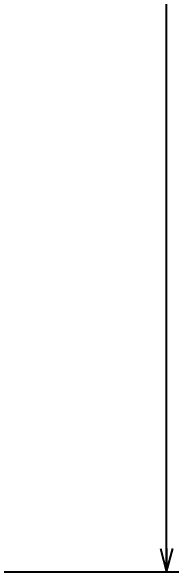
# Model space of a CAD drawing. Extents: x -3 to 204, y 0 to 150.
# Drawn here: x 128.53 to 142.2, y 16 to 61.6 of the extents above; entities that cross this region are included whole.
import ezdxf

# ---------------------------------------------------------------- set-up
doc = ezdxf.new("R2010")
doc.units = 0
doc.header["$LTSCALE"] = 19.36
doc.layers.get('0').update_dxf_attribs({"linetype": 'CONTINUOUS'})
doc.styles.get("Standard").update_dxf_attribs({"font": 'txt', "width": 0.8})
doc.dimstyles.new('DIMSTYLE_1', dxfattribs={"dimtxt": 3.2, "dimasz": 1.9, "dimexe": 0.18, "dimexo": 0.0625, "dimgap": 0.09, "dimtad": 1, "dimdec": 3, "dimtxsty": 'STANDARD', "dimblk": 'OPEN', "dimblk1": 'OPEN', "dimblk2": 'OPEN', "dimcen": 0.09, "dimazin": 3, "dimtp": 0.05, "dimtm": 0.05, "dimtfac": 1, "dimtdec": 3, "dimtofl": 0, "dimtmove": 0, "dimatfit": 3, "dimtolj": 1})

# ---------------------------------------------------------------- blocks, each defined once
blk = doc.blocks.new('_OPEN')
at = {"color": 0, "linetype": 'BYBLOCK'}
for p, q in [((0, 0), (-1, 0.263)), ((-1, -0.263), (0, 0)), ((-1, 0), (0, 0))]:
    blk.add_line(p, q, dxfattribs=at)
blk = doc.blocks.new('*D5')
at = {"color": 2, "linetype": 'CONTINUOUS'}
for p, q in [((122.23, 122), (142.2, 122)), ((141.2, 122), (141.2, 69)), ((141.2, 16), (141.2, 69)), ((124.262, 16), (142.2, 16))]:
    blk.add_line(p, q, dxfattribs=at)
at = {"color": 2, "linetype": 'CONTINUOUS', "xscale": 1.9, "yscale": 1.9, "zscale": 1.9}
for p, rotation in [((141.2, 122), 90), ((141.2, 16), 270)]:
    blk.add_blockref('_OPEN', p, dxfattribs=dict(at, rotation=rotation))
at = {"color": 2, "linetype": 'CONTINUOUS', "insert": (137.2, 74.432), "char_height": 3.2, "width": 7.68, "attachment_point": 2, "rotation": 90}
blk.add_mtext('106', dxfattribs=at)

msp = doc.modelspace()

# ---------------------------------------------------------------- dimensions: what is measured, and where the dimension line sits
at = {"color": 2, "linetype": 'CONTINUOUS'}
dim = msp.add_linear_dim(base=(141.2, 122), p1=(124.2616, 16), p2=(122.2296, 122), angle=90, text='106', dimstyle='DIMSTYLE_1', dxfattribs=at)
dim.commit()
dim.dimension.update_dxf_attribs({"geometry": '*D5', "text_midpoint": (140.5206, 70.9989), "dimtype": 160})

doc.saveas('drawing.dxf')
